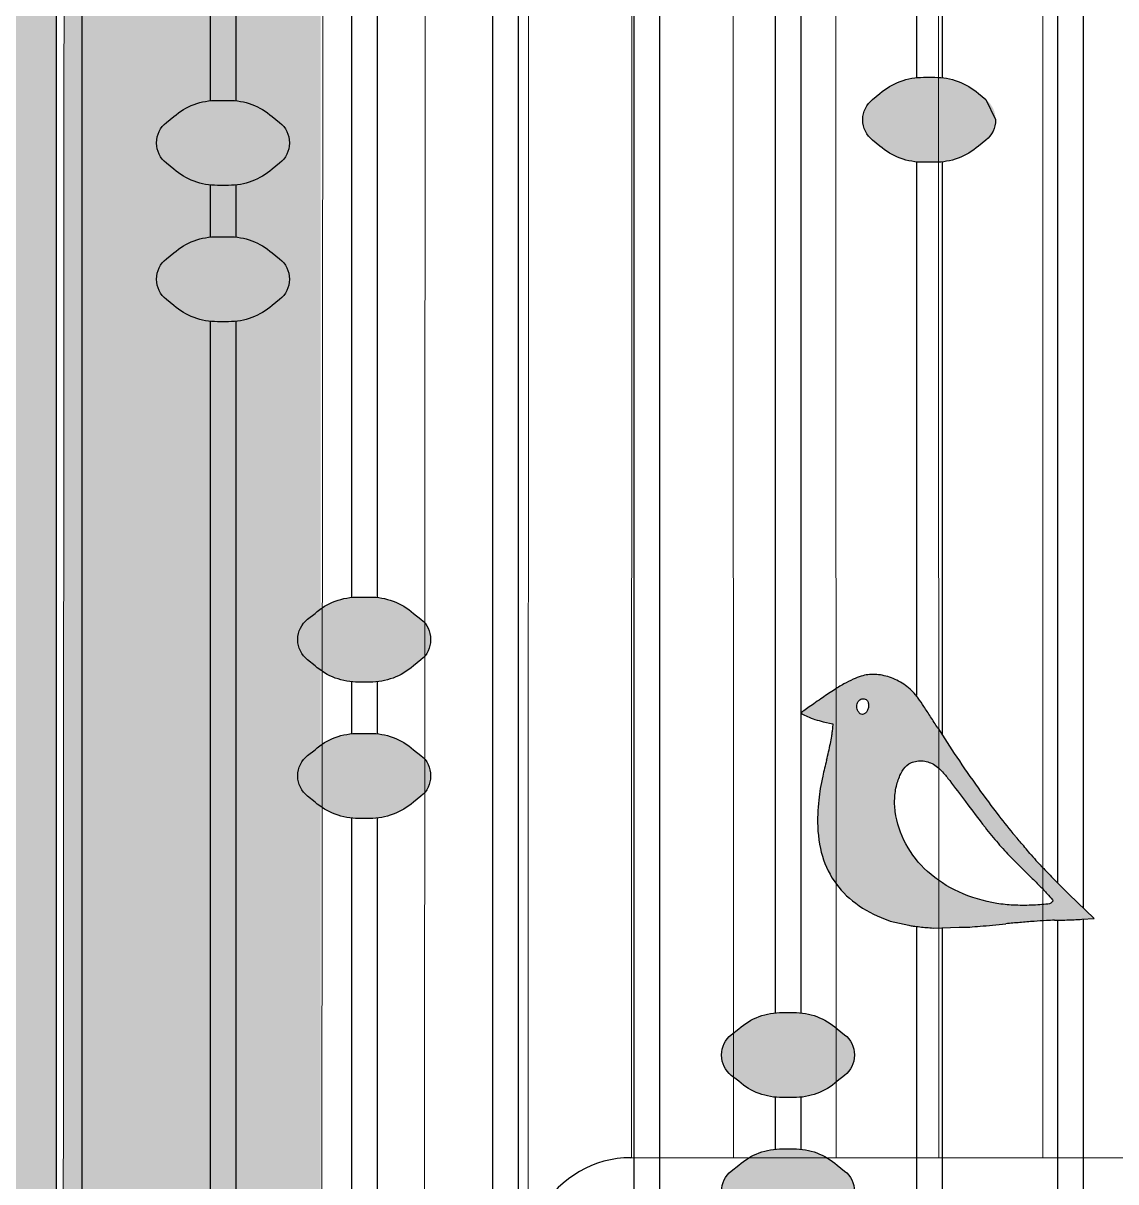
# Model space of a CAD drawing. Header units: millimetres. Extents: x 35877 to 3066687, y -650199 to -40525.
# Drawn here: x 147793.3 to 147814.58, y -179487.28 to -179464.72 of the extents above; entities that cross this region are included whole.
import ezdxf

# ---------------------------------------------------------------- set-up
doc = ezdxf.new("R2010")
doc.units = ezdxf.units.MM
doc.header["$MEASUREMENT"] = 0
for name, color, linetype, lineweight in [('A8_FURNITURE', 32, 'Continuous', 30), ('dim05', 1, 'Continuous', 13), ('Elevation 4.5', 206, 'Continuous', 5), ('FURNITURE', 32, 'Continuous', 9), ('NAME PLATE', 7, 'Continuous', 25)]:
    doc.layers.add(name, color=color, linetype=linetype, lineweight=lineweight)

msp = doc.modelspace()

# ---------------------------------------------------------------- hatches: boundary and pattern name
at = {"layer": 'dim05', "lineweight": 0, "true_color": 0xa47149, "transparency": 33554630}
h = msp.add_hatch(color=35, dxfattribs=at)
h.dxf.hatch_style = 1
h.paths.add_polyline_path([(147833.9333789536, -179435.8508806982), (147787.9412881414, -179435.8508806982), (147787.9489375521, -179527.8102054721), (147833.9410283643, -179527.8102054721), (147833.9397890665, -179512.9116729833), (147827.9410283643, -179512.9116729833), (147827.9410283643, -179515.8102054721, -0.4142135623730951), (147824.9410283643, -179518.8102054721), (147796.9434750057, -179518.8102054721, -0.4142135623730951), (147793.9434750057, -179515.8102054721), (147793.9434750057, -179446.816105517, -0.4142135623730951), (147796.9434750057, -179443.816105517), (147824.9410283643, -179443.816105517, -0.4142135623730951), (147827.9410283643, -179446.816105517), (147827.9410283643, -179473.7118078662), (147833.9365283219, -179473.7118078662)])
at = {"layer": 'Elevation 4.5', "lineweight": 0, "true_color": 0x000000, "transparency": 33554628}
h = msp.add_hatch(color=18, dxfattribs=at)
h.dxf.hatch_style = 1
h.paths.add_polyline_path([(147812.235499961, -179466.6088998983, 0.2335693837455621), (147812.0454665713, -179466.2087599322), (147811.9007969032, -179466.0944605499, 0.1866468864992518), (147811.0507241277, -179465.7779640599), (147810.8343909027, -179465.7779640599, 0.1866468864992447), (147809.9843181271, -179466.0944605499), (147809.8396484591, -179466.2087599322, 0.2294381312187929), (147809.6496150694, -179466.6010872196, 0.2335693837448415), (147809.8396484591, -179467.0012271858), (147809.9843181271, -179467.1155265681, 0.1866468864992493), (147810.8343909027, -179467.432023058), (147811.0507241277, -179467.432023058, 0.1866468864992456), (147811.9007969032, -179467.1155265681), (147812.0454665712, -179467.0012271858, 0.2294381312761698)])
h = msp.add_hatch(color=18, dxfattribs=at)
h.dxf.hatch_style = 1
h.paths.add_polyline_path([(147798.4865193949, -179467.0586764778, 0.2335693837455621), (147798.2964860052, -179466.6585365117), (147798.1518163372, -179466.5442371294, 0.1866468864992518), (147797.3017435616, -179466.2277406395), (147797.0854103366, -179466.2277406395, 0.1866468864992447), (147796.2353375611, -179466.5442371294), (147796.090667893, -179466.6585365117, 0.2294381312187929), (147795.9006345033, -179467.0508637992, 0.2335693837448415), (147796.090667893, -179467.4510037653), (147796.2353375611, -179467.5653031476, 0.1866468864992493), (147797.0854103366, -179467.8817996375), (147797.3017435616, -179467.8817996375, 0.1866468864992456), (147798.1518163372, -179467.5653031476), (147798.2964860052, -179467.4510037654, 0.2294381312761698)])
h = msp.add_hatch(color=18, dxfattribs=at)
h.dxf.hatch_style = 1
h.paths.add_polyline_path([(147798.4865193949, -179469.7127354759, 0.2335693837455621), (147798.2964860052, -179469.3125955098), (147798.1518163372, -179469.1982961275, 0.1866468864992518), (147797.3017435616, -179468.8817996375), (147797.0854103366, -179468.8817996375, 0.1866468864992447), (147796.2353375611, -179469.1982961275), (147796.090667893, -179469.3125955098, 0.2294381312187929), (147795.9006345033, -179469.7049227972, 0.2335693837448415), (147796.090667893, -179470.1050627634), (147796.2353375611, -179470.2193621457, 0.1866468864992493), (147797.0854103366, -179470.5358586356), (147797.3017435616, -179470.5358586356, 0.1866468864992456), (147798.1518163372, -179470.2193621457), (147798.2964860052, -179470.1050627634, 0.2294381312761698)])
h = msp.add_hatch(color=18, dxfattribs=at)
h.dxf.hatch_style = 1
h.paths.add_polyline_path([(147801.2363155081, -179476.7291851327, 0.2335693837455621), (147801.0462821184, -179476.3290451666), (147800.9016124504, -179476.2147457843, 0.1866468864992518), (147800.0515396748, -179475.8982492943), (147799.8352064498, -179475.8982492943, 0.1866468864992447), (147798.9851336743, -179476.2147457843), (147798.8404640062, -179476.3290451666, 0.2294381312187929), (147798.6504306165, -179476.721372454, 0.2335693837448415), (147798.8404640062, -179477.1215124202), (147798.9851336743, -179477.2358118024, 0.1866468864992493), (147799.8352064498, -179477.5523082924), (147800.0515396748, -179477.5523082924, 0.1866468864992456), (147800.9016124504, -179477.2358118024), (147801.0462821184, -179477.1215124202, 0.2294381312761698)])
h = msp.add_hatch(color=18, dxfattribs=at)
h.dxf.hatch_style = 1
edge = h.paths.add_edge_path()
edge.add_arc((147791.8803660367, -179490.5357190506), 22.71277757108558, 32.16172456926157, 32.81148210288643)
edge.add_arc((147797.1604772251, -179487.1314217952), 16.43035654375045, 32.81148210665176, 33.63723764329593)
edge.add_arc((147796.1817751802, -179487.7826181219), 17.60590507442646, 33.63732160428831, 34.28730340976625)
edge.add_arc((147810.1706516455, -179478.2445952896), 0.674793347500813, 34.28730343310656, 41.16894355051372)
edge.add_arc((147809.7739350139, -179478.5915147921), 1.201801152872894, 41.16894354354579, 55.9920307366927)
edge.add_arc((147809.7955147048, -179478.5595311814), 1.163218327600577, 55.99203073469801, 71.17988011244289)
edge.add_arc((147809.8327509948, -179478.4502820984), 1.047797777297143, 71.1799864031716, 87.21540258183099)
edge.add_arc((147809.8466214922, -179478.1651079631), 0.7622865198643559, 87.21540257365744, 107.569980809068)
edge.add_arc((147810.0058281398, -179478.6679047632), 1.289687106465092, 107.5699808175182, 114.984230487483)
edge.add_arc((147810.5693984228, -179479.8773541046), 2.62399560651567, 114.984230472451, 119.3422138767468)
edge.add_arc((147811.1769493594, -179480.958130549), 3.863832637452334, 119.3422138913767, 122.918402823684)
edge.add_arc((147813.7591544782, -179484.9468022576), 8.615388727239672, 122.9184028174024, 124.8820485785528)
edge.add_arc((147841.2378969257, -179524.3629678772), 56.66448235709579, 124.8820485660495, 125.0486099598604)
edge.add_arc((147827.7579817528, -179505.1463739805), 33.19140002734221, 125.0486100054601, 125.297528854635)
edge.add_arc((147848.3756038668, -179534.2683491951), 68.87298886579251, 125.2975288079876, 125.400118313947)
edge.add_arc((147808.6259809287, -179478.3354406556), 0.2543122433924807, 125.400118316436, 130.7660377782542)
edge.add_arc((147808.4711379897, -179478.1558382658), 0.01717651394238802, 130.7660378935498, 241.7913550572283)
edge.add_arc((147809.1495410939, -179476.8910800785), 1.452392192579913, 241.7913550735764, 246.6074439563219)
edge.add_arc((147809.2206643033, -179476.7266654357), 1.631530925651959, 246.6074439603124, 252.0734011422824)
edge.add_arc((147809.385330278, -179476.2176578107), 2.166510967779784, 252.0734011402797, 256.4923487535344)
edge.add_line((147808.8792870204, -179478.32424035), (147809.0635919777, -179478.3685140868))
edge.add_line((147809.0635919777, -179478.3685140868), (147809.0545427824, -179478.523500478))
edge.add_arc((147808.3027345898, -179478.4796046293), 0.7530885764697608, 350.1867725936558, 356.65846321495945, ccw=False)
edge.add_arc((147803.6108265978, -179477.6680558525), 5.514665208493895, 348.6954306194755, 350.18677260226514, ccw=False)
edge.add_arc((147802.9601415796, -179477.5379891174), 6.178222552240888, 347.16117339176003, 348.6954936126226, ccw=False)
edge.add_arc((147802.7089554961, -179477.4807467412), 6.435848517784304, 345.672186875351, 347.1612144690426, ccw=False)
edge.add_arc((147820.6245393087, -179482.0566347638), 12.0548760364553, 165.6721868666316, 167.2040636775351)
edge.add_arc((147812.7617697273, -179480.270843782), 3.991862026780903, 167.204063686911, 170.6969806769675)
edge.add_arc((147812.1487655899, -179480.1704229978), 3.370687006033028, 170.6970534266985, 174.5650807287393)
edge.add_arc((147815.2994565243, -179480.4701884557), 6.535606071972467, 174.565080738195, 176.9223248547493)
edge.add_arc((147811.375980273, -179480.2592337812), 2.606462683265474, 176.9223248525256, 191.7869719320551)
edge.add_arc((147810.5801872204, -179480.4252947736), 1.793527977553087, 191.7869719330732, 211.4585563509173)
edge.add_arc((147810.5152913278, -179480.4649984878), 1.717449979413286, 211.4585563533364, 231.6243327161126)
edge.add_arc((147810.8423962828, -179480.051934501), 2.244346087587395, 231.6243327160234, 248.1267195580764)
edge.add_line((147810.0062538119, -179482.134710324), (147810.1853679056, -179482.206616719))
edge.add_line((147810.1853679056, -179482.206616719), (147810.5446172071, -179482.2884164148))
edge.add_arc((147810.8395856445, -179480.748949687), 1.567470632925063, 259.1533424034242, 262.434350220214)
edge.add_arc((147811.382592077, -179476.6606104039), 5.691712875962254, 262.4343501949585, 263.6909855828025)
edge.add_arc((147811.444038406, -179476.1048381889), 6.250871535311828, 263.6909856047576, 264.9343735003256)
edge.add_arc((147811.3136171751, -179477.5761479516), 4.773792622310335, 264.9343735001598, 266.4562436123144)
edge.add_line((147811.0185452806, -179482.3408125335), (147811.5253850257, -179482.3250987373))
edge.add_line((147811.5253850257, -179482.3250987373), (147811.6513166525, -179482.3250987373))
edge.add_arc((147811.6513166521, -179481.2765224812), 1.048576256143861, 270.0000000222639, 274.4026507890214)
edge.add_arc((147809.4770179986, -179453.0360701311), 29.37260710579882, 274.4026507642312, 274.7970686569487)
edge.add_arc((147809.6806652705, -179455.4631805665), 26.9369681186945, 274.7971488530964, 275.310263421353)
edge.add_arc((147808.6995740056, -179444.908321762), 37.53732586980061, 275.3103236337591, 275.7105061503938)
edge.add_arc((147814.4075212615, -179501.9886695702), 19.82770500941959, 94.91844812055871, 95.7105061553006, ccw=False)
edge.add_arc((147814.4881642602, -179502.925606123), 20.76810566715427, 94.15348781103518, 94.9184901770812, ccw=False)
edge.add_arc((147814.3241861708, -179500.667421416), 18.50397515314464, 93.39746178999599, 94.1535177038175, ccw=False)
edge.add_arc((147813.4146830866, -179485.3472791372), 3.156859616249403, 90.60034834854628, 93.39746178710669, ccw=False)
edge.add_arc((147813.2980735918, -179474.2187613492), 7.972269097740296, 270.6003483631366, 271.0369806123186)
edge.add_line((147813.4423536284, -179482.1897247689), (147814.1525460334, -179482.1539580441))
edge.add_arc((147830.2768334197, -179464.8456337003), 23.65524752161354, 223.9404505925304, 227.0283183088817, ccw=False)
edge.add_arc((147824.784373171, -179470.1607287446), 16.01214733226215, 222.896776801858, 223.8834857300156, ccw=False)
edge.add_arc((147815.8895696402, -179478.4253578344), 3.870416654803198, 220.0632280018442, 222.8967767977496, ccw=False)
edge.add_arc((147737.3104840535, -179544.5089464411), 98.80242968147073, 40.06322799918034, 40.1516844981128)
edge.add_arc((147750.5220548639, -179533.3635106094), 81.51757089850346, 40.15175099837433, 40.25570186641909)
edge.add_arc((147753.8135125795, -179530.5766098854), 77.20474009557171, 40.25575072261492, 40.34538112926886)
edge.add_arc((147808.15129525, -179484.4207775374), 5.909891156234724, 40.3453811102247, 40.94446054311418)
edge.add_arc((147818.4896087539, -179475.4513980834), 7.776981894013973, 217.2227130501662, 220.944460562683, ccw=False)
edge.add_arc((147831.8227965604, -179465.3226244729), 24.52111375975269, 215.641396512841, 217.2227130518501, ccw=False)
edge.add_arc((147833.7157214881, -179463.9653536153), 26.85035160999695, 214.0867432932073, 215.6413965111122, ccw=False)
edge.add_arc((147828.2004560897, -179467.6976082671), 20.19093142486694, 212.1617245665263, 214.0867432949394, ccw=False)
edge = h.paths.add_edge_path(flags=16)
edge.add_arc((147809.7581311332, -179478.004863386), 0.2322651146118047, 204.4953488956486, 219.9434680252169, ccw=False)
edge.add_arc((147809.7061566396, -179478.0285444322), 0.1751499683182469, 171.290389192147, 204.4953488683468, ccw=False)
edge.add_arc((147809.6969357262, -179478.0271318512), 0.1658214834924032, 136.6978099472737, 171.2903892049318, ccw=False)
edge.add_arc((147809.6593043311, -179477.9916671026), 0.1141120038685766, 93.00279646678632, 136.6978099550661, ccw=False)
edge.add_arc((147809.658596011, -179477.9781641598), 0.1005904958060329, 45.000014898631775, 93.00279645580622, ccw=False)
edge.add_arc((147809.6620705367, -179477.9746896703), 0.09567680006221069, 11.325878481928214, 45.00003095784922, ccw=False)
edge.add_arc((147809.5021873995, -179478.0067125773), 0.2587353297781608, -4.7066212332899795, 11.325878482564974, ccw=False)
edge.add_arc((147809.4888344662, -179478.0056132128), 0.272133442740565, 339.6071331042216, 355.2933787699598, ccw=False)
edge.add_arc((147809.6232951074, -179478.0555996228), 0.1286820390840577, 312.14464819820995, 339.6071330874381, ccw=False)
edge.add_arc((147809.6133989631, -179478.0446644854), 0.1434302898713241, 290.55917258419873, 312.14464822246345, ccw=False)
edge.add_arc((147809.6397806277, -179478.1150039126), 0.06830621089635083, 252.9833380006609, 290.55917254643856, ccw=False)
edge.add_arc((147809.6443202706, -179478.1001708387), 0.08381841382622764, 219.9434680186553, 252.98333803240502, ccw=False)
edge = h.paths.add_edge_path(flags=16)
edge.add_arc((147810.7265594964, -179479.4147145845), 0.3224896342936749, 104.54598176385619, 123.51146245731499, ccw=False)
edge.add_arc((147810.7710474445, -179479.5861689611), 0.4996217341068242, 90.8832227233267, 104.5459817776453, ccw=False)
edge.add_arc((147810.7716303366, -179479.6239789296), 0.5374361954011544, 77.69642233482853, 90.88322270792588, ccw=False)
edge.add_arc((147810.7873015876, -179479.55212564), 0.4638938039961975, 62.970975317138425, 77.69642235515062, ccw=False)
edge.add_arc((147810.7152937193, -179479.6932722312), 0.622347246046015, 51.14747338085027, 62.970975305511615, ccw=False)
edge.add_arc((147810.6034871394, -179479.8320708099), 0.8005767519077509, 41.35852815053022, 51.14747337910302, ccw=False)
edge.add_arc((147808.9518137808, -179481.2860933762), 3.00107817356593, 37.224918750188124, 41.3585281564371, ccw=False)
edge.add_arc((147757.4941574199, -179520.3798656463), 67.62470719938264, 36.79428501611818, 37.22491874805053, ccw=False)
edge.add_arc((147846.087597938, -179454.1172856992), 43.00768952093476, 216.7942850155055, 217.637653555101)
edge.add_arc((147817.8763236158, -179475.8724416918), 7.382378137841509, 217.6376535555531, 220.7440865039881)
edge.add_arc((147816.7747753534, -179476.8213983165), 5.928443046414641, 220.7440865036091, 224.3298438756137)
edge.add_arc((147827.2766197927, -179466.5623927971), 20.60958506176154, 224.3298438766727, 225.7480068876762)
edge.add_arc((147799.9508607524, -179494.6111169237), 18.5494245306522, 44.86726686309112, 45.748006887651115, ccw=False)
edge.add_arc((147809.359921522, -179485.2455501016), 5.27372242245683, 42.62086097932121, 44.86726685715291, ccw=False)
edge.add_arc((147807.5787788699, -179486.8845919852), 7.694244565161012, 41.450303158881525, 42.62086099310898, ccw=False)
edge.add_arc((147813.3299396551, -179481.8052809433), 0.02122358009796283, -32.61788156688658, 41.45030317844203, ccw=False)
edge.add_arc((147813.2421988783, -179481.7491297851), 0.125393616470867, 275.88485687641503, 327.3821184445491, ccw=False)
edge.add_arc((147812.7122028552, -179476.6071733746), 5.294591959775962, 272.4032081349221, 275.8848568685409, ccw=False)
edge.add_arc((147812.7660256885, -179477.8896309729), 4.011005426326134, 267.33728693384694, 272.40320813495885, ccw=False)
edge.add_arc((147812.7048822761, -179479.204356582), 2.694858799206424, 260.5119849194672, 267.33728693438877, ccw=False)
edge.add_arc((147812.7607572379, -179478.8700313856), 3.033820962743133, 245.8124506496482, 260.51198491980324, ccw=False)
edge.add_arc((147812.471702071, -179479.5135822871), 2.328334852051495, 227.8874133910659, 245.81245064905892, ccw=False)
edge.add_arc((147812.2737296567, -179479.7325859647), 2.033113430747092, 208.563410003735, 227.8874133889282, ccw=False)
edge.add_arc((147812.0923322022, -179479.8313340713), 1.826579595609213, 187.620794974303, 208.563486297588, ccw=False)
edge.add_arc((147811.694018885, -179479.8846275599), 1.424716814798801, 176.1607285301803, 187.6207949680533, ccw=False)
edge.add_arc((147811.5808225241, -179479.8770311333), 1.311265848237073, 163.965792939255, 176.1607285358748, ccw=False)
edge.add_arc((147811.324770312, -179479.8034438755), 1.044849219870216, 150.4171642868732, 163.9657929342519, ccw=False)
edge.add_arc((147810.778692621, -179479.4934449177), 0.4169159444802546, 123.51146246436971, 150.4171642894861, ccw=False)
h = msp.add_hatch(color=18, dxfattribs=at)
h.dxf.hatch_style = 1
h.paths.add_polyline_path([(147801.2363155081, -179479.3832441308, 0.2335693837455621), (147801.0462821184, -179478.9831041646), (147800.9016124504, -179478.8688047823, 0.1866468864992518), (147800.0515396748, -179478.5523082924), (147799.8352064498, -179478.5523082924, 0.1866468864992447), (147798.9851336743, -179478.8688047823), (147798.8404640062, -179478.9831041647, 0.2294381312187929), (147798.6504306165, -179479.3754314521, 0.2335693837448415), (147798.8404640062, -179479.7755714182), (147798.9851336743, -179479.8898708005, 0.1866468864992493), (147799.8352064498, -179480.2063672905), (147800.0515396748, -179480.2063672905, 0.1866468864992456), (147800.9016124504, -179479.8898708005), (147801.0462821184, -179479.7755714183, 0.2294381312761698)])
h = msp.add_hatch(color=18, dxfattribs=at)
h.dxf.hatch_style = 1
h.paths.add_polyline_path([(147809.4857038477, -179484.818353256, 0.2335693837455621), (147809.2956704581, -179484.4182132899), (147809.15100079, -179484.3039139076, 0.1866468864992518), (147808.3009280145, -179483.9874174176), (147808.0845947895, -179483.9874174176, 0.1866468864992447), (147807.2345220139, -179484.3039139076), (147807.0898523459, -179484.4182132899, 0.2294381312187929), (147806.8998189562, -179484.8105405773, 0.2335693837448415), (147807.0898523459, -179485.2106805435), (147807.2345220139, -179485.3249799258, 0.1866468864992493), (147808.0845947895, -179485.6414764157), (147808.3009280145, -179485.6414764157, 0.1866468864992456), (147809.15100079, -179485.3249799258), (147809.295670458, -179485.2106805435, 0.2294381312761698)])
h = msp.add_hatch(color=18, dxfattribs=at)
h.dxf.hatch_style = 1
h.paths.add_polyline_path([(147809.4855352168, -179487.4712410804, 0.2335693837455621), (147809.2955018271, -179487.0711011143), (147809.1508321591, -179486.956801732, 0.1866468864992518), (147808.3007593835, -179486.6403052421), (147808.0844261585, -179486.6403052421, 0.1866468864992447), (147807.234353383, -179486.956801732), (147807.0896837149, -179487.0711011143, 0.2294381312187929), (147806.8996503252, -179487.4634284018, 0.2335693837448415), (147807.0896837149, -179487.8635683679), (147807.234353383, -179487.9778677502, 0.1866468864992493), (147808.0844261585, -179488.2943642401), (147808.3007593835, -179488.2943642401, 0.1866468864992456), (147809.1508321591, -179487.9778677502), (147809.2955018271, -179487.863568368, 0.2294381312761698)])
at = {"layer": 'NAME PLATE', "lineweight": 0, "true_color": 0x000000, "transparency": 33554687}
h = msp.add_hatch(color=18, dxfattribs=at)
h.dxf.hatch_style = 1
h.set_gradient(color1=(153, 155, 55), color2=(229, 232, 120), name='INVCYLINDER')
h.paths.add_polyline_path([(147828.1930536732, -179448.8842849353, 0.4109880837196706), (147823.1558561839, -179443.9023187343), (147823.1558561839, -179486.8484026891), (147828.1930536732, -179486.8447528988)], flags=17)
h.paths.add_polyline_path([(147828.1932208911, -179490.8622906549, 0.9852287181319922), (147828.1308178998, -179486.8638287072), (147823.1558561839, -179486.8484026891), (147823.1558561839, -179513.8091620171), (147799.0937123773, -179513.8091620171), (147799.0937123773, -179443.9020153749, 0.4142438736979137), (147794.111031105, -179448.8842849782), (147794.0637649731, -179513.8338188594, 0.4139882622943566), (147799.0637634936, -179518.8376652783), (147823.1130773901, -179518.8561660311, 0.4196556007892562), (147828.2217151825, -179513.8289367436)])

# ---------------------------------------------------------------- linework, layer by layer
at = {"layer": 'A8_FURNITURE', "linetype": 'ByBlock', "lineweight": 15, "transparency": 33554687}
for p, q in [((147799.1574007591, -179443.855033584, 531.9787363825848), (147799.0952493606, -179513.7612200818, -260.0189562623641)), ((147801.1437822455, -179443.8551656242, 2.390151202053711), (147801.1030162883, -179513.7627646249, -1.509095618267621)), ((147803.1450653146, -179443.855298655, 2.388834763243177), (147803.1321845022, -179490.8120689089, -0.005341385572617833)), ((147805.1596281056, -179443.8554325685, 2.38827615321546), (147805.1478595948, -179486.8164418423, -0.005971469979466141)), ((147807.1321843473, -179486.8138593431, -0.005341385572617833), (147807.1183599017, -179443.8555627707, -487.9475044545402)), ((147809.1321842698, -179486.8133026294, -0.005341385572617833), (147809.118360126, -179443.8556957161, -487.9188007227309)), ((147811.1321841923, -179486.8127459156, -0.005341385572617833), (147811.1183603503, -179443.8558286616, -487.8900994465725)), ((147813.1542878628, -179443.8559639952, 2.382251292249303), (147813.1575830285, -179486.8127131937, -0.005341385572617833))]:
    msp.add_line(p, q, dxfattribs=at)
at = {"layer": 'A8_FURNITURE', "linetype": 'ByBlock', "transparency": 33554687}
msp.add_line((147805.1327326529, -179486.8135208419, 0.09655821470844032), (147828.1319044493, -179486.796856386, -0.005341385572617833), dxfattribs=at)
at = {"layer": 'A8_FURNITURE', "linetype": 'ByBlock', "lineweight": 15, "transparency": 33554687, "elevation": -0.005341385572617833}
msp.add_lwpolyline([(147794.0671042673, -179513.9709353935), (147794.1109727582, -179448.8369991717)], dxfattribs=at)
at = {"layer": 'A8_FURNITURE', "linetype": 'ByBlock', "transparency": 33554687}
msp.add_arc((147805.1327326529, -179488.8135208397, 0.09655821470844032), 1.999999924652877, 90, 270.0159486753458, dxfattribs=at)
at = {"layer": 'Elevation 4.5', "color": 18, "lineweight": 30, "true_color": 0x000000, "transparency": 33554687}
for p, q in [((147807.942761402, -179444.316105517, -0.005341385572617833), (147807.942761402, -179476.7922003744, -0.005341385572617833)), ((147808.442761402, -179444.316105517, -0.005341385572617833), (147808.442761402, -179472.637260837, -0.005341385572617833)), ((147813.4423536284, -179446.3808673335, -0.005341385572617833), (147813.4423536284, -179481.4636250623, -0.005341385572617833)), ((147813.9423536284, -179446.3808673335, -0.005341385572617833), (147813.9423536284, -179481.9509866291, -0.005341385572617833)), ((147796.9435769491, -179449.5119152649, -0.005341385572617833), (147796.9435769491, -179466.2339650919, -0.005341385572617833)), ((147797.4435769491, -179449.5119152649, -0.005341385572617833), (147797.4435769491, -179466.2339650918, -0.005341385572617833)), ((147810.6925575152, -179453.8710851129, -0.005341385572617833), (147810.6925575152, -179465.7841885124, -0.005341385572617833)), ((147811.1925575152, -179453.8541569754, -0.005341385572617833), (147811.1925575152, -179465.7841885123, -0.005341385572617833)), ((147799.6933730623, -179461.1232156585, -0.005341385572617833), (147799.6933730623, -179475.9044737467, -0.005341385572617833)), ((147800.1933730623, -179461.106287521, -0.005341385572617833), (147800.1933730623, -179475.9044737467, -0.005341385572617833)), ((147802.4431691755, -179461.0022388391, -0.005341385572617833), (147802.4431691755, -179499.4890322795, -0.005341385572617833)), ((147802.9431691755, -179460.9810123302, -0.005341385572617833), (147802.9431691755, -179499.4989145299, -0.005341385572617833)), ((147805.1929652887, -179463.2248530718, -0.005341385572617833), (147805.1929652887, -179475.933238911, -0.005341385572617833)), ((147805.6929652887, -179463.2248530718, -0.005341385572617833), (147805.6929652887, -179476.7668036532, -0.005341385572617833)), ((147807.942761402, -179465.4947268965, -0.005341385572617833), (147807.942761402, -179476.7922003744, -0.005341385572617833)), ((147808.442761402, -179465.4914269583, -0.005341385572617833), (147808.4427614019, -179476.7548250778, -0.005341385572617833)), ((147810.6925575152, -179467.4257986056, -0.005341385572617833), (147810.6925575152, -179477.816856672, -0.005341385572617833)), ((147811.1925575152, -179467.4257986056, -0.005341385572617833), (147811.1925575152, -179478.579018924, -0.005341385572617833)), ((147796.9435769491, -179467.8755751851, -0.005341385572617833), (147796.9435769491, -179468.8880240899, -0.005341385572617833)), ((147797.4435769491, -179467.8755751851, -0.005341385572617833), (147797.4435769491, -179468.8880240899, -0.005341385572617833)), ((147799.6933730624, -179468.4718405945, -0.005341385572617833), (147799.6933730624, -179469.4718405945, -0.005341385572617833)), ((147800.1933730623, -179468.4718405945, -0.005341385572617833), (147800.1933730623, -179469.4718405945, -0.005341385572617833)), ((147796.9435769491, -179470.5296341832, -0.005341385572617833), (147796.9435769491, -179495.5917387979, -0.005341385572617833)), ((147797.4435769491, -179470.5296341832, -0.005341385572617833), (147797.4435769491, -179495.1048457733, -0.005341385572617833)), ((147805.1929652887, -179475.933238911, -0.005341385572617833), (147805.1929652887, -179518.2976740648, -0.005341385572617833)), ((147805.6929652887, -179476.7668036532, -0.005341385572617833), (147805.6929652887, -179518.3102054721, -0.005341385572617833)), ((147807.942761402, -179476.7922003744, -0.005341385572617833), (147807.942761402, -179483.99364187, -0.005341385572617833)), ((147808.4427614019, -179476.7548250778, -0.005341385572617833), (147808.4427614019, -179483.99364187, -0.005341385572617833)), ((147799.6933730623, -179477.54608384, -0.005341385572617833), (147799.6933730623, -179478.5585327448, -0.005341385572617833)), ((147800.1933730623, -179477.54608384, -0.005341385572617833), (147800.1933730623, -179478.5585327448, -0.005341385572617833)), ((147808.8792866158, -179478.3242402528, -0.005341385572617833), (147809.0635919777, -179478.3685140868, -0.005341385572617833)), ((147809.0635919777, -179478.3685140868, -0.005341385572617833), (147809.0545428214, -179478.5234998095, -0.005341385572617833)), ((147813.9423536284, -179479.1132210962, -0.005341385572617833), (147813.9423536284, -179481.9509866291, -0.005341385572617833)), ((147813.4423536284, -179479.2389021631, -0.005341385572617833), (147813.4423536284, -179481.4636250623, -0.005341385572617833)), ((147799.6933730623, -179480.200142838, -0.005341385572617833), (147799.6933730623, -179492.2266747457, -0.005341385572617833)), ((147800.1933730623, -179480.200142838, -0.005341385572617833), (147800.1933730623, -179491.4609636025, -0.005341385572617833)), ((147814.1525460334, -179482.1539580441, -0.005341385572617833), (147813.6617573105, -179481.6800299707, -0.005341385572617833)), ((147810.006255321, -179482.1347109299, -0.005341385572617833), (147810.1853679056, -179482.206616719, -0.005341385572617833)), ((147810.1853679056, -179482.206616719, -0.005341385572617833), (147810.5446172071, -179482.2884164148, -0.005341385572617833)), ((147810.6925575152, -179482.3103402882, -0.005341385572617833), (147810.6925575152, -179518.2976740648, -0.005341385572617833)), ((147811.0185452806, -179482.3408125335, -0.005341385572617833), (147811.5253850257, -179482.3250987373, -0.005341385572617833)), ((147811.1925575152, -179482.3354175486, -0.005341385572617833), (147811.1925575152, -179518.3102054721, -0.005341385572617833)), ((147811.5253850257, -179482.3250987373, -0.005341385572617833), (147811.6513176936, -179482.3250987373, -0.005341385572617833)), ((147813.4423536284, -179482.1897247689, -0.005341385572617833), (147813.4423536284, -179487.0950708166, -0.005341385572617833)), ((147813.4423536284, -179482.1897247689, -0.005341385572617833), (147813.4423536284, -179487.0950708166, -0.005341385572617833)), ((147813.9118860159, -179482.1707580045, -0.005341385572617833), (147814.1525460334, -179482.1539580441, -0.005341385572617833)), ((147813.9423536284, -179482.1686311258, -0.005341385572617833), (147813.9423536284, -179486.9832260517, -0.005341385572617833)), ((147813.9423536284, -179482.1686311257, -0.005341385572617833), (147813.9423536284, -179486.9832260517, -0.005341385572617833)), ((147807.942761402, -179485.6352519633, -0.005341385572617833), (147807.942761402, -179486.6477008681, -0.005341385572617833)), ((147808.4427614019, -179485.6352519632, -0.005341385572617833), (147808.4427614019, -179486.6477008681, -0.005341385572617833)), ((147813.9423536284, -179486.9832260517, -0.005341385572617833), (147813.9423536284, -179494.9622671672, -0.005341385572617833)), ((147813.4423536284, -179487.0950708166, -0.005341385572617833), (147813.4423536284, -179494.9523849168, -0.005341385572617833))]:
    msp.add_line(p, q, dxfattribs=at)
at = {"layer": 'Elevation 4.5', "color": 18, "lineweight": 30, "true_color": 0x000000, "transparency": 33554687, "elevation": -0.005341385572617833}
msp.add_lwpolyline([(147827.4410283643, -179473.7118078662), (147827.4410283643, -179446.816105517, 0.4142135623730951), (147824.9410283643, -179444.316105517), (147796.9434750057, -179444.316105517, 0.4142135623730951), (147794.4434750057, -179446.816105517), (147794.4434750057, -179515.8102054721, 0.4142135623730951), (147796.9434750057, -179518.3102054721), (147824.9410283643, -179518.3102054721, 0.4142135623730951), (147827.4410283643, -179515.8102054721), (147827.4410283643, -179512.9116729833)], format="xyb", dxfattribs=at)
for points in [[(147812.235499961, -179466.6010872196), (147812.235499961, -179466.6088998983, -0.2294381312374742), (147812.0454665713, -179467.0012271858), (147811.9007969033, -179467.1155265681, -0.1866468864992491), (147811.0507241277, -179467.432023058), (147810.8343909027, -179467.432023058, -0.1866468864992491), (147809.9843181272, -179467.1155265681), (147809.8396484591, -179467.0012271858, -0.2294381312374742), (147809.6496150694, -179466.6088998983), (147809.6496150694, -179466.6010872196, -0.2294381312374741), (147809.8396484591, -179466.2087599322), (147809.9843181272, -179466.0944605499, -0.1866468864992491), (147810.8343909027, -179465.7779640599), (147811.0507241277, -179465.7779640599, -0.1866468864992491), (147811.9007969033, -179466.0944605499), (147812.0454665713, -179466.2087599322)], [(147798.4865193949, -179467.0508637991), (147798.4865193949, -179467.0586764778, -0.2294381312374742), (147798.2964860052, -179467.4510037653), (147798.1518163372, -179467.5653031476, -0.1866468864992491), (147797.3017435616, -179467.8817996375), (147797.0854103366, -179467.8817996375, -0.1866468864992491), (147796.235337561, -179467.5653031476), (147796.090667893, -179467.4510037653, -0.2294381312374742), (147795.9006345033, -179467.0586764778), (147795.9006345033, -179467.0508637991, -0.2294381312374741), (147796.090667893, -179466.6585365117), (147796.235337561, -179466.5442371294, -0.1866468864992491), (147797.0854103366, -179466.2277406394), (147797.3017435616, -179466.2277406394, -0.1866468864992491), (147798.1518163372, -179466.5442371294), (147798.2964860052, -179466.6585365117, -0.2294381312374741)], [(147798.4865193949, -179469.7049227972), (147798.4865193949, -179469.7127354759, -0.2294381312374742), (147798.2964860052, -179470.1050627634), (147798.1518163372, -179470.2193621456, -0.1866468864992491), (147797.3017435616, -179470.5358586356), (147797.0854103366, -179470.5358586356, -0.1866468864992491), (147796.235337561, -179470.2193621456), (147796.090667893, -179470.1050627634, -0.2294381312374742), (147795.9006345033, -179469.7127354759), (147795.9006345033, -179469.7049227972, -0.2294381312374741), (147796.090667893, -179469.3125955097), (147796.235337561, -179469.1982961275, -0.1866468864992491), (147797.0854103366, -179468.8817996375), (147797.3017435616, -179468.8817996375, -0.1866468864992491), (147798.1518163372, -179469.1982961275), (147798.2964860052, -179469.3125955097, -0.2294381312374741)], [(147801.2363155081, -179476.721372454), (147801.2363155081, -179476.7291851327, -0.2294381312374742), (147801.0462821184, -179477.1215124202), (147800.9016124504, -179477.2358118024, -0.1866468864992491), (147800.0515396748, -179477.5523082924), (147799.8352064498, -179477.5523082924, -0.1866468864992491), (147798.9851336743, -179477.2358118024), (147798.8404640062, -179477.1215124202, -0.2294381312374742), (147798.6504306165, -179476.7291851327), (147798.6504306165, -179476.721372454, -0.2294381312374741), (147798.8404640062, -179476.3290451666), (147798.9851336743, -179476.2147457843, -0.1866468864992491), (147799.8352064498, -179475.8982492943), (147800.0515396748, -179475.8982492943, -0.1866468864992491), (147800.9016124504, -179476.2147457843), (147801.0462821184, -179476.3290451666, -0.2294381312374741)], [(147809.7297242142, -179477.9070359196, -0.147998), (147809.7558841487, -179477.9558998787, -0.070065), (147809.7600506084, -179478.0279384203, -0.06855499999999999), (147809.7439121463, -179478.1004393051, -0.120405), (147809.7096413805, -179478.1510113009, -0.09446399999999999), (147809.6637680129, -179478.1789597083, -0.16544), (147809.6197909631, -179478.1803196975, -0.145171), (147809.5800585449, -179478.1539849363, -0.06750700000000001), (147809.5467712324, -179478.1011653892, -0.145904), (147809.5330261072, -179478.0020240596, -0.152099), (147809.5762599324, -179477.9134035909, -0.193), (147809.6533270878, -179477.8777117517, -0.212568)], [(147801.2363155081, -179479.3754314521), (147801.2363155081, -179479.3832441308, -0.2294381312374742), (147801.0462821184, -179479.7755714182), (147800.9016124504, -179479.8898708005, -0.1866468864992491), (147800.0515396748, -179480.2063672905), (147799.8352064498, -179480.2063672905, -0.1866468864992491), (147798.9851336743, -179479.8898708005), (147798.8404640062, -179479.7755714182, -0.2294381312374742), (147798.6504306165, -179479.3832441308), (147798.6504306165, -179479.3754314521, -0.2294381312374741), (147798.8404640062, -179478.9831041646), (147798.9851336743, -179478.8688047823, -0.1866468864992491), (147799.8352064498, -179478.5523082924), (147800.0515396748, -179478.5523082924, -0.1866468864992491), (147800.9016124504, -179478.8688047823), (147801.0462821184, -179478.9831041646, -0.2294381312374741)], [(147810.9981139517, -179479.1388997835, -0.051635), (147811.1057019171, -179479.2086099428, -0.042739), (147811.2043918829, -179479.3030749451, -0.018038), (147811.341471497, -179479.4706027529, -0.001879), (147811.6474213467, -179479.876470358, 0.00368), (147812.0303122605, -179480.3806185077, 0.013555), (147812.2832008334, -179480.6907904246, 0.015647), (147812.5339935647, -179480.9641277037, 0.006188), (147812.8949401343, -179481.3245839157, -0.003843), (147813.0976423835, -179481.5251212351, -0.009801), (147813.2405842509, -179481.6744711367, -0.005108), (147813.3458473621, -179481.7912315587, -0.334926), (147813.3478159541, -179481.8167211482, -0.228559), (147813.2550553814, -179481.873862577, -0.015192), (147812.9342288769, -179481.8971080118, -0.022109), (147812.5796858128, -179481.8963056516, -0.029789), (147812.2606637894, -179481.8623509168, -0.06422699999999999), (147811.5177296656, -179481.6375125668, -0.078375), (147810.9103318618, -179481.2407957229, -0.084521), (147810.4880466247, -179480.7046386028, -0.091628), (147810.2818862277, -179480.0735703034, -0.050044), (147810.2724986077, -179479.7892435801, -0.053263), (147810.3205688952, -179479.5148448338, -0.059186), (147810.4161246167, -179479.2876213355, -0.11794), (147810.5485108685, -179479.1458312449, -0.082944), (147810.6455655455, -179479.1025615064, -0.059685), (147810.7633460977, -179479.0866065862, -0.057602), (147810.8861537629, -179479.0988865102, -0.06434)], [(147809.4857038477, -179484.8105405773), (147809.4857038477, -179484.8183532559, -0.2294381312374742), (147809.2956704581, -179485.2106805434), (147809.15100079, -179485.3249799257, -0.1866468864992491), (147808.3009280145, -179485.6414764157), (147808.0845947895, -179485.6414764157, -0.1866468864992491), (147807.2345220139, -179485.3249799257), (147807.0898523459, -179485.2106805434, -0.2294381312374742), (147806.8998189562, -179484.818353256), (147806.8998189562, -179484.8105405773, -0.2294381312374741), (147807.0898523459, -179484.4182132898), (147807.2345220139, -179484.3039139075, -0.1866468864992491), (147808.0845947895, -179483.9874174176), (147808.3009280145, -179483.9874174176, -0.1866468864992491), (147809.15100079, -179484.3039139075), (147809.2956704581, -179484.4182132898, -0.2294381312374741)], [(147809.4857038477, -179487.4645995754), (147809.4857038477, -179487.472412254, -0.2294381312374742), (147809.295670458, -179487.8647395415), (147809.15100079, -179487.9790389238, -0.1866468864992491), (147808.3009280144, -179488.2955354137), (147808.0845947895, -179488.2955354137, -0.1866468864992491), (147807.2345220139, -179487.9790389238), (147807.0898523458, -179487.8647395415, -0.2294381312374742), (147806.8998189562, -179487.472412254), (147806.8998189562, -179487.4645995754, -0.2294381312374741), (147807.0898523458, -179487.0722722879), (147807.2345220139, -179486.9579729056, -0.1866468864992491), (147808.0845947895, -179486.6414764157), (147808.3009280144, -179486.6414764157, -0.1866468864992491), (147809.15100079, -179486.9579729056), (147809.2956704581, -179487.0722722879, -0.2294381312374741)]]:
    msp.add_lwpolyline(points, format="xyb", close=True, dxfattribs=at)
at = {"layer": 'Elevation 4.5', "color": 18, "lineweight": 30, "true_color": 0x000000, "transparency": 33554687}
for centre, radius, start, end in [((147811.1769493592, -179480.9581305496, -0.005341385572617833), 3.863832637864203, 119.3423003619373, 122.9184126580669), ((147810.5693984231, -179479.8773541039, -0.005341385572617833), 2.623995605995932, 114.9842620505946, 119.3423412243166), ((147810.0058281397, -179478.6679047632, -0.005341385572617833), 1.289687106467398, 107.5700582270566, 114.9842947078575), ((147809.8466214922, -179478.1651079632, -0.005341385572617833), 0.7622865199143046, 87.21550114132381, 107.5701117891638), ((147809.8327509947, -179478.4502820985, -0.005341385572617833), 1.04779777737952, 71.17894093709971, 87.21547428581289), ((147809.7955147048, -179478.5595311815, -0.005341385572617833), 1.163218327678083, 55.99033052553914, 71.17893838429316), ((147809.7739350139, -179478.591514792, -0.005341385572617833), 1.201801152876731, 41.16895437226205, 55.99038510698892), ((147813.7591544773, -179484.9468022574, -0.005341385572617833), 8.615388726649833, 122.9184072270336, 124.8820001330463), ((147810.1706516453, -179478.2445952896, -0.005341385572617833), 0.6747933476355904, 34.28728766470163, 41.16896283715805), ((147827.7579817364, -179505.1463739917, -0.005341385572617833), 33.19140002708405, 125.048690787769, 125.2973543724526), ((147841.2378969329, -179524.3629678673, -0.005341385572617833), 56.66448235315305, 124.8820412123008, 125.0486573099154), ((147796.1817751832, -179487.7826181247, -0.005341385572617833), 17.60590507348274, 33.63963304974417, 34.28730281757535), ((147797.1604772249, -179487.1314217943, -0.005341385572617833), 16.43035654344781, 32.81145026823948, 33.63971445102089), ((147808.4711379897, -179478.1558382658, -0.005341385572617833), 0.01717651394821247, 130.7660965104173, 241.7913230660654), ((147808.6259809287, -179478.3354406558, -0.005341385572617833), 0.2543122435719983, 125.4002412998836, 130.7660417286931), ((147809.1495410937, -179476.8910800786, -0.005341385572617833), 1.452392192378978, 241.7913546969756, 246.6073872706735), ((147848.375603865, -179534.2683491882, -0.005341385572617833), 68.87298885913003, 125.2974447403902, 125.400118770422), ((147809.2206643033, -179476.7266654352, -0.005341385572617833), 1.631530926074752, 246.6073935026646, 252.0732910358237), ((147791.880366036, -179490.5357190506, -0.005341385572617833), 22.7127775716815, 32.16172667348491, 32.81145907321648), ((147809.3853302778, -179476.217657811, -0.005341385572617833), 2.166510967498774, 252.073318219088, 256.4923377517713), ((147828.2004560901, -179467.6976082676, -0.005341385572617833), 20.19093142500675, 212.1617221963798, 214.0865859447745), ((147803.6108265969, -179477.6680558525, -0.005341385572617833), 5.514665209368815, 348.6964097871131, 350.1867665950325), ((147808.3027345898, -179478.4796046292, -0.005341385572617833), 0.7530885764547112, 350.1867285793639, 356.6585141558087), ((147802.7089554967, -179477.4807467408, -0.005341385572617833), 6.435848517269968, 345.6721553977515, 347.1611371658548), ((147802.96014158, -179477.5379891165, -0.005341385572617833), 6.178222552010446, 347.1610928608851, 348.6963676043101), ((147820.6245393092, -179482.0566347622, -0.005341385572617833), 12.05487603655545, 165.6722036769512, 167.2040408262537), ((147833.7157214883, -179463.9653536142, -0.005341385572617833), 26.85035161077118, 214.0866249709597, 215.6411502206617), ((147812.7617697271, -179480.2708437823, -0.005341385572617833), 3.991862026580391, 167.2039946496222, 170.696016738935), ((147812.1487655902, -179480.1704229973, -0.005341385572617833), 3.370687006320364, 170.6959118642008, 174.5650719962676), ((147831.8227965603, -179465.3226244734, -0.005341385572617833), 24.5211137593664, 215.6411268245675, 217.2226944170248), ((147815.2994565243, -179480.4701884554, -0.005341385572617833), 6.535606071959995, 174.5650762340507, 176.92237065276), ((147811.3759802729, -179480.2592337812, -0.005341385572617833), 2.606462683102706, 176.9224396811579, 191.7870045928499), ((147818.489608754, -179475.4513980829, -0.005341385572617833), 7.776981894470183, 217.2226542962442, 220.9444901039444), ((147808.1512952508, -179484.4207775375, -0.005341385572617833), 5.909891155698539, 40.34533837241754, 40.94442167811238), ((147753.8135125703, -179530.5766098829, -0.005341385572617833), 77.20474010099319, 40.25393379182198, 40.34537785101509), ((147750.5220548619, -179533.3635106142, -0.005341385572617833), 81.51757090312233, 40.15176540673674, 40.25398107157869), ((147810.5801872204, -179480.4252947736, -0.005341385572617833), 1.793527977537208, 191.7870193976387, 211.4572634356002), ((147737.3104840463, -179544.5089464539, -0.005341385572617833), 98.8024296951526, 40.06323170779858, 40.1516963876652), ((147815.8895696402, -179478.425357834, -0.005341385572617833), 3.870416655076666, 220.0631333865136, 222.8968382302351), ((147824.7843731723, -179470.1607287468, -0.005341385572617833), 16.01214733164903, 222.8967916425021, 223.8834188702527), ((147810.5152913278, -179480.4649984878, -0.005341385572617833), 1.717449979410189, 211.4572061628554, 231.6246694259526), ((147826.0517982141, -179468.9417856006, -0.005341385572617833), 17.77060933858912, 223.8833701468429, 224.8626636515218), ((147823.7579879296, -179471.2246266572, -0.005341385572617833), 14.53441884502409, 224.8626611529618, 226.0012335160837), ((147810.8423962828, -179480.051934501, -0.005341385572617833), 2.244346087537092, 231.6245903782494, 248.1267610720835), ((147810.8395856448, -179480.7489496873, -0.005341385572617833), 1.567470632715429, 259.1533423915524, 262.4343329288668), ((147811.3825920756, -179476.6606104037, -0.005341385572617833), 5.691712876012644, 262.4343454510102, 263.6911730712478), ((147811.4440384071, -179476.1048381898, -0.005341385572617833), 6.250871534586711, 263.6911562976169, 264.9344625167766), ((147811.3136171749, -179477.5761479525, -0.005341385572617833), 4.773792621397258, 264.9344900735414, 266.4562436128344), ((147811.6513166524, -179481.2765224816, -0.005341385572617833), 1.048576255737577, 270.0000568976769, 274.4025813558509), ((147809.4770179958, -179453.0360701314, -0.005341385572617833), 29.37260710572787, 274.4026482911935, 274.7970720492517), ((147809.6806652703, -179455.4631805631, -0.005341385572617833), 26.93696812207203, 274.7971525442707, 275.3102926893752), ((147808.6995740023, -179444.9083217633, -0.005341385572617833), 37.53732586885415, 275.3103446406365, 275.7104979593752), ((147814.407521261, -179501.98866957, -0.005341385572617833), 19.8277050092522, 94.91846796861405, 95.71052167073651), ((147814.4881642595, -179502.9256061233, -0.005341385572617833), 20.7681056674129, 94.15349871873413, 94.91850912463102), ((147814.3241861715, -179500.6674214169, -0.005341385572617833), 18.50397515404232, 93.39745758670419, 94.1535299500955), ((147813.4146830866, -179485.3472791376, -0.005341385572617833), 3.156859616601853, 90.60039606350745, 93.39743714020685), ((147813.2980735927, -179474.2187613501, -0.005341385572617833), 7.972269096788517, 270.6003294621799, 271.5234740689025), ((147813.1482878938, -179468.5869572773, -0.005341385572617833), 13.60606469751603, 271.5234857007019, 272.1420494343368), ((147813.1675906367, -179469.1035082501, -0.005341385572617833), 13.08915319337521, 272.1421279045552, 272.7650460839433), ((147813.5445615127, -179476.9088456111, -0.005341385572617833), 5.274717938023607, 272.7650550723699, 273.9932356462571)]:
    msp.add_arc(centre, radius, start, end, dxfattribs=at)
at = {"layer": 'FURNITURE', "lineweight": 30, "transparency": 33554687, "elevation": -0.005341385572617833}
msp.add_lwpolyline([(147827.9410283643, -179473.7118078662), (147827.9410283643, -179446.816105517, 0.414213562373095), (147824.9410283643, -179443.816105517), (147796.9434750057, -179443.816105517, 0.414213562373095), (147793.9434750057, -179446.816105517), (147793.9434750057, -179515.8102054721, 0.414213562373095), (147796.9434750057, -179518.8102054721), (147824.9410283643, -179518.8102054721, 0.414213562373095), (147827.9410283643, -179515.8102054721), (147827.9410283643, -179512.9116729833)], format="xyb", dxfattribs=at)

doc.saveas('drawing.dxf')
